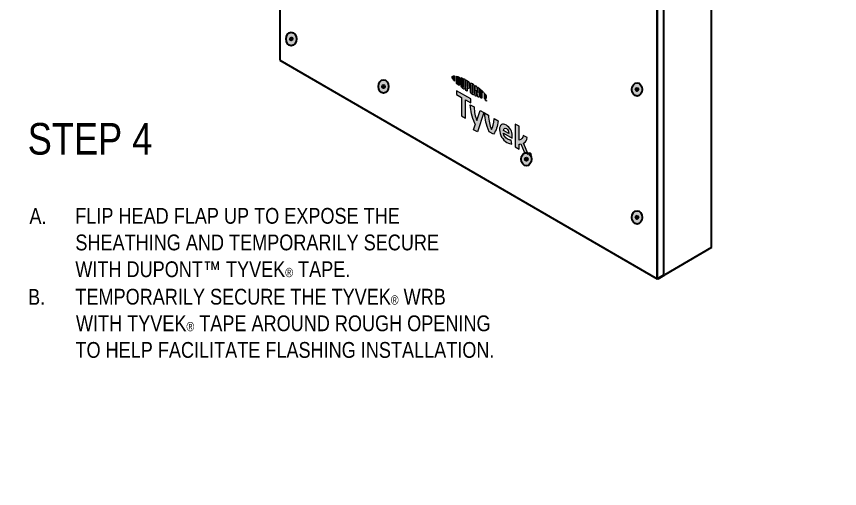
# Model space of a CAD drawing. Header units: inches. Extents: x -22 to 84, y -21 to 19.
# Drawn here: x -16.14 to -7.99, y -7.03 to -2.37 of the extents above; entities that cross this region are included whole.
import ezdxf

# ---------------------------------------------------------------- set-up
doc = ezdxf.new("R2010")
doc.units = ezdxf.units.IN
doc.header["$MEASUREMENT"] = 0
for name, color, linetype, lineweight in [('.ATI-TEXT', 7, 'Continuous', 0), ('G-ANNO-TTLB', 7, 'Continuous', 0), ('TYVEK', 7, 'Continuous', 0), ('X-REF - TRACED', 7, 'Continuous', 0)]:
    doc.layers.add(name, color=color, linetype=linetype, lineweight=lineweight)

# ---------------------------------------------------------------- blocks, each defined once
blk = doc.blocks.new('Block_105')
at = {"layer": 'X-REF - TRACED', "true_color": 0x848484, "transparency": 33554687}
h = blk.add_hatch(color=252, dxfattribs=at)
h.dxf.hatch_style = 2
edge = h.paths.add_edge_path()
edge.add_spline(control_points=[(-11.8296, -2.9657), (-11.8296, -2.9757), (-11.8211, -2.99), (-11.8063, -3.0066), (-11.8063, -3.0066), (-11.8063, -2.9519), (-11.8063, -2.9519), (-11.8211, -2.9513), (-11.8296, -2.9557), (-11.8296, -2.9657)], knot_values=[0, 0, 0, 0, 1, 1, 1, 2, 2, 2, 3, 3, 3, 3], degree=3, periodic=0)
h = blk.add_hatch(color=252, dxfattribs=at)
h.dxf.hatch_style = 2
edge = h.paths.add_edge_path()
edge.add_spline(control_points=[(-11.7618, -3.0272), (-11.7618, -3.0314), (-11.764, -3.0315), (-11.7666, -3.03), (-11.7686, -3.0288), (-11.7718, -3.0261), (-11.7744, -3.0238), (-11.7744, -3.0238), (-11.7744, -2.9715), (-11.7744, -2.9715), (-11.7718, -2.9722), (-11.7686, -2.9732), (-11.7666, -2.9744), (-11.764, -2.9759), (-11.7618, -2.9785), (-11.7618, -2.9827), (-11.7618, -2.9827), (-11.7618, -3.0272), (-11.7618, -3.0272)], knot_values=[0, 0, 0, 0, 1, 1, 1, 2, 2, 2, 3, 3, 3, 4, 4, 4, 5, 5, 5, 6, 6, 6, 6], degree=3, periodic=0)
edge = h.paths.add_edge_path()
edge.add_spline(control_points=[(-11.7649, -2.9617), (-11.769, -2.9593), (-11.775, -2.9572), (-11.7858, -2.9548), (-11.7858, -2.9548), (-11.7858, -3.0274), (-11.7858, -3.0274), (-11.7763, -3.0362), (-11.769, -3.0423), (-11.7649, -3.0447), (-11.7553, -3.0502), (-11.75, -3.0466), (-11.75, -3.0359), (-11.75, -3.0359), (-11.75, -2.9877), (-11.75, -2.9877), (-11.75, -2.977), (-11.7553, -2.9672), (-11.7649, -2.9617)], knot_values=[0, 0, 0, 0, 1, 1, 1, 2, 2, 2, 3, 3, 3, 4, 4, 4, 5, 5, 5, 6, 6, 6, 6], degree=3, periodic=0)
h = blk.add_hatch(color=252, dxfattribs=at)
h.dxf.hatch_style = 2
edge = h.paths.add_edge_path()
edge.add_spline(control_points=[(-11.7167, -3.0617), (-11.7167, -3.0659), (-11.718, -3.0678), (-11.7225, -3.0646), (-11.727, -3.0613), (-11.7282, -3.0585), (-11.7282, -3.0535), (-11.7282, -3.0535), (-11.7282, -2.9745), (-11.7282, -2.9745), (-11.7312, -2.9732), (-11.7379, -2.9704), (-11.7407, -2.9692), (-11.7407, -2.9692), (-11.7407, -3.0491), (-11.7407, -3.0491), (-11.7407, -3.0618), (-11.7353, -3.0699), (-11.7225, -3.079), (-11.7109, -3.0873), (-11.7037, -3.0846), (-11.7037, -3.0705), (-11.7037, -3.0705), (-11.7037, -2.9861), (-11.7037, -2.9861), (-11.7061, -2.9848), (-11.7141, -2.981), (-11.7167, -2.9798), (-11.7167, -2.9798), (-11.7167, -3.0617), (-11.7167, -3.0617)], knot_values=[0, 0, 0, 0, 1, 1, 1, 2, 2, 2, 3, 3, 3, 4, 4, 4, 5, 5, 5, 6, 6, 6, 7, 7, 7, 8, 8, 8, 9, 9, 9, 10, 10, 10, 10], degree=3, periodic=0)
h = blk.add_hatch(color=252, dxfattribs=at)
h.dxf.hatch_style = 2
edge = h.paths.add_edge_path()
edge.add_spline(control_points=[(-11.6692, -3.0544), (-11.6692, -3.059), (-11.6706, -3.0605), (-11.6759, -3.0575), (-11.6759, -3.0575), (-11.6805, -3.0548), (-11.6805, -3.0548), (-11.6805, -3.0548), (-11.6805, -3.0129), (-11.6805, -3.0129), (-11.6785, -3.014), (-11.6774, -3.0145), (-11.6761, -3.0153), (-11.6704, -3.0186), (-11.6692, -3.0217), (-11.6692, -3.0264), (-11.6692, -3.0264), (-11.6692, -3.0544), (-11.6692, -3.0544)], knot_values=[0, 0, 0, 0, 1, 1, 1, 2, 2, 2, 3, 3, 3, 4, 4, 4, 5, 5, 5, 6, 6, 6, 6], degree=3, periodic=0)
edge = h.paths.add_edge_path()
edge.add_spline(control_points=[(-11.6754, -3.0009), (-11.6777, -2.9995), (-11.6859, -2.9951), (-11.6935, -2.9912), (-11.6935, -2.9912), (-11.6935, -3.0975), (-11.6935, -3.0975), (-11.6909, -3.0992), (-11.6842, -3.1035), (-11.6805, -3.1057), (-11.6805, -3.1057), (-11.6805, -3.0696), (-11.6805, -3.0696), (-11.6805, -3.0696), (-11.6754, -3.0726), (-11.6754, -3.0726), (-11.6617, -3.0804), (-11.6561, -3.0766), (-11.6561, -3.0631), (-11.6561, -3.0631), (-11.6561, -3.0318), (-11.6561, -3.0318), (-11.6561, -3.0186), (-11.6624, -3.0083), (-11.6754, -3.0009)], knot_values=[0, 0, 0, 0, 1, 1, 1, 2, 2, 2, 3, 3, 3, 4, 4, 4, 5, 5, 5, 6, 6, 6, 7, 7, 7, 8, 8, 8, 8], degree=3, periodic=0)
h = blk.add_hatch(color=252, dxfattribs=at)
h.dxf.hatch_style = 2
edge = h.paths.add_edge_path()
edge.add_spline(control_points=[(-11.6227, -3.1184), (-11.6227, -3.1226), (-11.6239, -3.1241), (-11.6285, -3.1216), (-11.6333, -3.119), (-11.6346, -3.1159), (-11.6346, -3.1116), (-11.6346, -3.1116), (-11.6346, -3.0453), (-11.6346, -3.0453), (-11.6346, -3.0409), (-11.6333, -3.0393), (-11.6285, -3.0422), (-11.6239, -3.045), (-11.6227, -3.0479), (-11.6227, -3.0521), (-11.6227, -3.0521), (-11.6227, -3.1184), (-11.6227, -3.1184)], knot_values=[0, 0, 0, 0, 1, 1, 1, 2, 2, 2, 3, 3, 3, 4, 4, 4, 5, 5, 5, 6, 6, 6, 6], degree=3, periodic=0)
edge = h.paths.add_edge_path()
edge.add_spline(control_points=[(-11.6285, -3.0273), (-11.6406, -3.0197), (-11.6478, -3.0216), (-11.6478, -3.0356), (-11.6478, -3.0356), (-11.6478, -3.1052), (-11.6478, -3.1052), (-11.6478, -3.1199), (-11.6413, -3.1298), (-11.6285, -3.1365), (-11.616, -3.1431), (-11.6095, -3.1414), (-11.6095, -3.1257), (-11.6095, -3.1257), (-11.6095, -3.0593), (-11.6095, -3.0593), (-11.6095, -3.0443), (-11.6154, -3.0356), (-11.6285, -3.0273)], knot_values=[0, 0, 0, 0, 1, 1, 1, 2, 2, 2, 3, 3, 3, 4, 4, 4, 5, 5, 5, 6, 6, 6, 6], degree=3, periodic=0)
h = blk.add_hatch(color=252, dxfattribs=at)
h.dxf.hatch_style = 2
edge = h.paths.add_edge_path()
edge.add_spline(control_points=[(-11.5734, -3.1184), (-11.5734, -3.1184), (-11.5878, -3.056), (-11.5878, -3.056), (-11.5918, -3.0531), (-11.5965, -3.0498), (-11.6002, -3.0473), (-11.6002, -3.0473), (-11.6002, -3.1493), (-11.6002, -3.1493), (-11.5976, -3.1505), (-11.591, -3.1534), (-11.5876, -3.1549), (-11.5876, -3.1549), (-11.5887, -3.0942), (-11.5887, -3.0942), (-11.5887, -3.0942), (-11.5734, -3.1608), (-11.5734, -3.1608), (-11.5701, -3.1621), (-11.5654, -3.1638), (-11.5623, -3.165), (-11.5623, -3.165), (-11.5623, -3.0753), (-11.5623, -3.0753), (-11.5655, -3.0727), (-11.5714, -3.0682), (-11.5743, -3.066), (-11.5743, -3.066), (-11.5734, -3.1184), (-11.5734, -3.1184)], knot_values=[0, 0, 0, 0, 1, 1, 1, 2, 2, 2, 3, 3, 3, 4, 4, 4, 5, 5, 5, 6, 6, 6, 7, 7, 7, 8, 8, 8, 9, 9, 9, 10, 10, 10, 10], degree=3, periodic=0)
h = blk.add_hatch(color=252, dxfattribs=at)
h.dxf.hatch_style = 2
edge = h.paths.add_edge_path()
edge.add_spline(control_points=[(-11.5558, -3.0947), (-11.5526, -3.0973), (-11.5494, -3.0998), (-11.5463, -3.1024), (-11.5463, -3.1024), (-11.5463, -3.1702), (-11.5463, -3.1702), (-11.5435, -3.1711), (-11.5382, -3.1726), (-11.5346, -3.1734), (-11.5346, -3.1734), (-11.5346, -3.1123), (-11.5346, -3.1123), (-11.5313, -3.1153), (-11.5281, -3.1181), (-11.5251, -3.1208), (-11.5251, -3.1208), (-11.5251, -3.1077), (-11.5251, -3.1077), (-11.5344, -3.0987), (-11.5442, -3.09), (-11.5558, -3.0805), (-11.5558, -3.0805), (-11.5558, -3.0947), (-11.5558, -3.0947)], knot_values=[0, 0, 0, 0, 1, 1, 1, 2, 2, 2, 3, 3, 3, 4, 4, 4, 5, 5, 5, 6, 6, 6, 7, 7, 7, 8, 8, 8, 8], degree=3, periodic=0)
h = blk.add_hatch(color=252, dxfattribs=at)
h.dxf.hatch_style = 2
edge = h.paths.add_edge_path()
edge.add_spline(control_points=[(-11.4878, -3.163), (-11.4878, -3.173), (-11.4963, -3.1775), (-11.5111, -3.177), (-11.5111, -3.177), (-11.5111, -3.1222), (-11.5111, -3.1222), (-11.4963, -3.1388), (-11.4878, -3.153), (-11.4878, -3.163)], knot_values=[0, 0, 0, 0, 1, 1, 1, 2, 2, 2, 3, 3, 3, 3], degree=3, periodic=0)
h = blk.add_hatch(color=252, dxfattribs=at)
h.dxf.hatch_style = 2
edge = h.paths.add_edge_path()
edge.add_spline(control_points=[(-11.4947, -3.1919), (-11.4947, -3.1919), (-11.4933, -3.1927), (-11.4933, -3.1927), (-11.4933, -3.1927), (-11.4913, -3.1977), (-11.4913, -3.1977), (-11.4913, -3.1977), (-11.4892, -3.1951), (-11.4892, -3.1951), (-11.4892, -3.1951), (-11.4878, -3.1959), (-11.4878, -3.1959), (-11.4878, -3.1959), (-11.4878, -3.2038), (-11.4878, -3.2038), (-11.4878, -3.2038), (-11.4891, -3.2031), (-11.4891, -3.2031), (-11.4891, -3.2031), (-11.4891, -3.1975), (-11.4891, -3.1975), (-11.4891, -3.1975), (-11.4912, -3.2), (-11.4912, -3.2), (-11.4912, -3.2), (-11.4914, -3.1999), (-11.4914, -3.1999), (-11.4914, -3.1999), (-11.4935, -3.195), (-11.4935, -3.195), (-11.4935, -3.195), (-11.4935, -3.2006), (-11.4935, -3.2006), (-11.4935, -3.2006), (-11.4947, -3.1998), (-11.4947, -3.1998), (-11.4947, -3.1998), (-11.4947, -3.1919), (-11.4947, -3.1919)], knot_values=[0, 0, 0, 0, 1, 1, 1, 2, 2, 2, 3, 3, 3, 4, 4, 4, 5, 5, 5, 6, 6, 6, 7, 7, 7, 8, 8, 8, 9, 9, 9, 10, 10, 10, 11, 11, 11, 12, 12, 12, 13, 13, 13, 13], degree=3, periodic=0)
edge = h.paths.add_edge_path()
edge.add_spline(control_points=[(-11.4997, -3.1905), (-11.4997, -3.1905), (-11.5018, -3.1893), (-11.5018, -3.1893), (-11.5018, -3.1893), (-11.5018, -3.1879), (-11.5018, -3.1879), (-11.5018, -3.1879), (-11.4962, -3.1911), (-11.4962, -3.1911), (-11.4962, -3.1911), (-11.4962, -3.1925), (-11.4962, -3.1925), (-11.4962, -3.1925), (-11.4983, -3.1912), (-11.4983, -3.1912), (-11.4983, -3.1912), (-11.4983, -3.1978), (-11.4983, -3.1978), (-11.4983, -3.1978), (-11.4997, -3.197), (-11.4997, -3.197), (-11.4997, -3.197), (-11.4997, -3.1905), (-11.4997, -3.1905)], knot_values=[0, 0, 0, 0, 1, 1, 1, 2, 2, 2, 3, 3, 3, 4, 4, 4, 5, 5, 5, 6, 6, 6, 7, 7, 7, 8, 8, 8, 8], degree=3, periodic=0)
at = {"layer": 'X-REF - TRACED'}
for points, knots in [([(-11.8296, -2.9657), (-11.8296, -2.9757), (-11.8211, -2.99), (-11.8063, -3.0066), (-11.8063, -3.0066), (-11.8063, -2.9519), (-11.8063, -2.9519), (-11.8211, -2.9513), (-11.8296, -2.9557), (-11.8296, -2.9657)], [0, 0, 0, 0, 1, 1, 1, 2, 2, 2, 3, 3, 3, 3]), ([(-11.7649, -2.9617), (-11.769, -2.9593), (-11.775, -2.9572), (-11.7858, -2.9548), (-11.7858, -2.9548), (-11.7858, -3.0274), (-11.7858, -3.0274), (-11.7763, -3.0362), (-11.769, -3.0423), (-11.7649, -3.0447), (-11.7553, -3.0502), (-11.75, -3.0466), (-11.75, -3.0359), (-11.75, -3.0359), (-11.75, -2.9877), (-11.75, -2.9877), (-11.75, -2.977), (-11.7553, -2.9672), (-11.7649, -2.9617)], [0, 0, 0, 0, 1, 1, 1, 2, 2, 2, 3, 3, 3, 4, 4, 4, 5, 5, 5, 6, 6, 6, 6]), ([(-11.7618, -3.0272), (-11.7618, -3.0314), (-11.764, -3.0315), (-11.7666, -3.03), (-11.7686, -3.0288), (-11.7718, -3.0261), (-11.7744, -3.0238), (-11.7744, -3.0238), (-11.7744, -2.9715), (-11.7744, -2.9715), (-11.7718, -2.9722), (-11.7686, -2.9732), (-11.7666, -2.9744), (-11.764, -2.9759), (-11.7618, -2.9785), (-11.7618, -2.9827), (-11.7618, -2.9827), (-11.7618, -3.0272), (-11.7618, -3.0272)], [0, 0, 0, 0, 1, 1, 1, 2, 2, 2, 3, 3, 3, 4, 4, 4, 5, 5, 5, 6, 6, 6, 6]), ([(-11.7167, -3.0617), (-11.7167, -3.0659), (-11.718, -3.0678), (-11.7225, -3.0646), (-11.727, -3.0613), (-11.7282, -3.0585), (-11.7282, -3.0535), (-11.7282, -3.0535), (-11.7282, -2.9745), (-11.7282, -2.9745), (-11.7312, -2.9732), (-11.7379, -2.9704), (-11.7407, -2.9692), (-11.7407, -2.9692), (-11.7407, -3.0491), (-11.7407, -3.0491), (-11.7407, -3.0618), (-11.7353, -3.0699), (-11.7225, -3.079), (-11.7109, -3.0873), (-11.7037, -3.0846), (-11.7037, -3.0705), (-11.7037, -3.0705), (-11.7037, -2.9861), (-11.7037, -2.9861), (-11.7061, -2.9848), (-11.7141, -2.981), (-11.7167, -2.9798), (-11.7167, -2.9798), (-11.7167, -3.0617), (-11.7167, -3.0617)], [0, 0, 0, 0, 1, 1, 1, 2, 2, 2, 3, 3, 3, 4, 4, 4, 5, 5, 5, 6, 6, 6, 7, 7, 7, 8, 8, 8, 9, 9, 9, 10, 10, 10, 10]), ([(-11.6754, -3.0009), (-11.6777, -2.9995), (-11.6859, -2.9951), (-11.6935, -2.9912), (-11.6935, -2.9912), (-11.6935, -3.0975), (-11.6935, -3.0975), (-11.6909, -3.0992), (-11.6842, -3.1035), (-11.6805, -3.1057), (-11.6805, -3.1057), (-11.6805, -3.0696), (-11.6805, -3.0696), (-11.6805, -3.0696), (-11.6754, -3.0726), (-11.6754, -3.0726), (-11.6617, -3.0804), (-11.6561, -3.0766), (-11.6561, -3.0631), (-11.6561, -3.0631), (-11.6561, -3.0318), (-11.6561, -3.0318), (-11.6561, -3.0186), (-11.6624, -3.0083), (-11.6754, -3.0009)], [0, 0, 0, 0, 1, 1, 1, 2, 2, 2, 3, 3, 3, 4, 4, 4, 5, 5, 5, 6, 6, 6, 7, 7, 7, 8, 8, 8, 8]), ([(-11.6692, -3.0544), (-11.6692, -3.059), (-11.6706, -3.0605), (-11.6759, -3.0575), (-11.6759, -3.0575), (-11.6805, -3.0548), (-11.6805, -3.0548), (-11.6805, -3.0548), (-11.6805, -3.0129), (-11.6805, -3.0129), (-11.6785, -3.014), (-11.6774, -3.0145), (-11.6761, -3.0153), (-11.6704, -3.0186), (-11.6692, -3.0217), (-11.6692, -3.0264), (-11.6692, -3.0264), (-11.6692, -3.0544), (-11.6692, -3.0544)], [0, 0, 0, 0, 1, 1, 1, 2, 2, 2, 3, 3, 3, 4, 4, 4, 5, 5, 5, 6, 6, 6, 6]), ([(-11.6285, -3.0273), (-11.6406, -3.0197), (-11.6478, -3.0216), (-11.6478, -3.0356), (-11.6478, -3.0356), (-11.6478, -3.1052), (-11.6478, -3.1052), (-11.6478, -3.1199), (-11.6413, -3.1298), (-11.6285, -3.1365), (-11.616, -3.1431), (-11.6095, -3.1414), (-11.6095, -3.1257), (-11.6095, -3.1257), (-11.6095, -3.0593), (-11.6095, -3.0593), (-11.6095, -3.0443), (-11.6154, -3.0356), (-11.6285, -3.0273)], [0, 0, 0, 0, 1, 1, 1, 2, 2, 2, 3, 3, 3, 4, 4, 4, 5, 5, 5, 6, 6, 6, 6]), ([(-11.6227, -3.1184), (-11.6227, -3.1226), (-11.6239, -3.1241), (-11.6285, -3.1216), (-11.6333, -3.119), (-11.6346, -3.1159), (-11.6346, -3.1116), (-11.6346, -3.1116), (-11.6346, -3.0453), (-11.6346, -3.0453), (-11.6346, -3.0409), (-11.6333, -3.0393), (-11.6285, -3.0422), (-11.6239, -3.045), (-11.6227, -3.0479), (-11.6227, -3.0521), (-11.6227, -3.0521), (-11.6227, -3.1184), (-11.6227, -3.1184)], [0, 0, 0, 0, 1, 1, 1, 2, 2, 2, 3, 3, 3, 4, 4, 4, 5, 5, 5, 6, 6, 6, 6]), ([(-11.5734, -3.1184), (-11.5734, -3.1184), (-11.5878, -3.056), (-11.5878, -3.056), (-11.5918, -3.0531), (-11.5965, -3.0498), (-11.6002, -3.0473), (-11.6002, -3.0473), (-11.6002, -3.1493), (-11.6002, -3.1493), (-11.5976, -3.1505), (-11.591, -3.1534), (-11.5876, -3.1549), (-11.5876, -3.1549), (-11.5887, -3.0942), (-11.5887, -3.0942), (-11.5887, -3.0942), (-11.5734, -3.1608), (-11.5734, -3.1608), (-11.5701, -3.1621), (-11.5654, -3.1638), (-11.5623, -3.165), (-11.5623, -3.165), (-11.5623, -3.0753), (-11.5623, -3.0753), (-11.5655, -3.0727), (-11.5714, -3.0682), (-11.5743, -3.066), (-11.5743, -3.066), (-11.5734, -3.1184), (-11.5734, -3.1184)], [0, 0, 0, 0, 1, 1, 1, 2, 2, 2, 3, 3, 3, 4, 4, 4, 5, 5, 5, 6, 6, 6, 7, 7, 7, 8, 8, 8, 9, 9, 9, 10, 10, 10, 10]), ([(-11.5558, -3.0947), (-11.5526, -3.0973), (-11.5494, -3.0998), (-11.5463, -3.1024), (-11.5463, -3.1024), (-11.5463, -3.1702), (-11.5463, -3.1702), (-11.5435, -3.1711), (-11.5382, -3.1726), (-11.5346, -3.1734), (-11.5346, -3.1734), (-11.5346, -3.1123), (-11.5346, -3.1123), (-11.5313, -3.1153), (-11.5281, -3.1181), (-11.5251, -3.1208), (-11.5251, -3.1208), (-11.5251, -3.1077), (-11.5251, -3.1077), (-11.5344, -3.0987), (-11.5442, -3.09), (-11.5558, -3.0805), (-11.5558, -3.0805), (-11.5558, -3.0947), (-11.5558, -3.0947)], [0, 0, 0, 0, 1, 1, 1, 2, 2, 2, 3, 3, 3, 4, 4, 4, 5, 5, 5, 6, 6, 6, 7, 7, 7, 8, 8, 8, 8]), ([(-11.4878, -3.163), (-11.4878, -3.173), (-11.4963, -3.1775), (-11.5111, -3.177), (-11.5111, -3.177), (-11.5111, -3.1222), (-11.5111, -3.1222), (-11.4963, -3.1388), (-11.4878, -3.153), (-11.4878, -3.163)], [0, 0, 0, 0, 1, 1, 1, 2, 2, 2, 3, 3, 3, 3]), ([(-11.4997, -3.1905), (-11.4997, -3.1905), (-11.5018, -3.1893), (-11.5018, -3.1893), (-11.5018, -3.1893), (-11.5018, -3.1879), (-11.5018, -3.1879), (-11.5018, -3.1879), (-11.4962, -3.1911), (-11.4962, -3.1911), (-11.4962, -3.1911), (-11.4962, -3.1925), (-11.4962, -3.1925), (-11.4962, -3.1925), (-11.4983, -3.1912), (-11.4983, -3.1912), (-11.4983, -3.1912), (-11.4983, -3.1978), (-11.4983, -3.1978), (-11.4983, -3.1978), (-11.4997, -3.197), (-11.4997, -3.197), (-11.4997, -3.197), (-11.4997, -3.1905), (-11.4997, -3.1905)], [0, 0, 0, 0, 1, 1, 1, 2, 2, 2, 3, 3, 3, 4, 4, 4, 5, 5, 5, 6, 6, 6, 7, 7, 7, 8, 8, 8, 8]), ([(-11.4947, -3.1919), (-11.4947, -3.1919), (-11.4933, -3.1927), (-11.4933, -3.1927), (-11.4933, -3.1927), (-11.4913, -3.1977), (-11.4913, -3.1977), (-11.4913, -3.1977), (-11.4892, -3.1951), (-11.4892, -3.1951), (-11.4892, -3.1951), (-11.4878, -3.1959), (-11.4878, -3.1959), (-11.4878, -3.1959), (-11.4878, -3.2038), (-11.4878, -3.2038), (-11.4878, -3.2038), (-11.4891, -3.2031), (-11.4891, -3.2031), (-11.4891, -3.2031), (-11.4891, -3.1975), (-11.4891, -3.1975), (-11.4891, -3.1975), (-11.4912, -3.2), (-11.4912, -3.2), (-11.4912, -3.2), (-11.4914, -3.1999), (-11.4914, -3.1999), (-11.4914, -3.1999), (-11.4935, -3.195), (-11.4935, -3.195), (-11.4935, -3.195), (-11.4935, -3.2006), (-11.4935, -3.2006), (-11.4935, -3.2006), (-11.4947, -3.1998), (-11.4947, -3.1998), (-11.4947, -3.1998), (-11.4947, -3.1919), (-11.4947, -3.1919)], [0, 0, 0, 0, 1, 1, 1, 2, 2, 2, 3, 3, 3, 4, 4, 4, 5, 5, 5, 6, 6, 6, 7, 7, 7, 8, 8, 8, 9, 9, 9, 10, 10, 10, 11, 11, 11, 12, 12, 12, 13, 13, 13, 13])]:
    blk.add_open_spline(points, degree=3, knots=knots, dxfattribs=at)
blk = doc.blocks.new('Block_109')
at = {"layer": 'X-REF - TRACED', "true_color": 0x848484, "transparency": 33554687}
h = blk.add_hatch(color=252, dxfattribs=at)
h.dxf.hatch_style = 2
h.paths.add_polyline_path([(-11.6455, -3.1814), (-11.7858, -3.1004), (-11.7858, -3.1385), (-11.7351, -3.1678), (-11.7351, -3.3483), (-11.6961, -3.3708), (-11.6961, -3.1903), (-11.6455, -3.2195)])
h = blk.add_hatch(color=252, dxfattribs=at)
h.dxf.hatch_style = 2
edge = h.paths.add_edge_path()
edge.add_spline(control_points=[(-11.4123, -3.3751), (-11.4147, -3.4271), (-11.4251, -3.4573), (-11.4411, -3.4833), (-11.4567, -3.4391), (-11.4668, -3.397), (-11.4697, -3.3419), (-11.4697, -3.3419), (-11.5076, -3.32), (-11.5076, -3.32), (-11.5035, -3.3852), (-11.4913, -3.4325), (-11.4618, -3.506), (-11.4618, -3.506), (-11.4202, -3.5301), (-11.4202, -3.5301), (-11.3918, -3.4899), (-11.3801, -3.4564), (-11.3747, -3.3968), (-11.3747, -3.3968), (-11.4123, -3.3751), (-11.4123, -3.3751)], knot_values=[0, 0, 0, 0, 1, 1, 1, 2, 2, 2, 3, 3, 3, 4, 4, 4, 5, 5, 5, 6, 6, 6, 7, 7, 7, 7], degree=3, periodic=0)
h = blk.add_hatch(color=252, dxfattribs=at)
h.dxf.hatch_style = 2
edge = h.paths.add_edge_path()
edge.add_spline(control_points=[(-11.321, -3.4924), (-11.321, -3.4924), (-11.2693, -3.5223), (-11.2693, -3.5223), (-11.2693, -3.5223), (-11.2693, -3.5185), (-11.2693, -3.5185), (-11.2693, -3.501), (-11.2774, -3.4835), (-11.2924, -3.4749), (-11.3082, -3.4658), (-11.3186, -3.4726), (-11.321, -3.4924)], knot_values=[0, 0, 0, 0, 1, 1, 1, 2, 2, 2, 3, 3, 3, 4, 4, 4, 4], degree=3, periodic=0)
edge = h.paths.add_edge_path()
edge.add_spline(control_points=[(-11.2385, -3.6281), (-11.2505, -3.6274), (-11.2682, -3.6216), (-11.2862, -3.6112), (-11.33, -3.5859), (-11.36, -3.5367), (-11.36, -3.4849), (-11.36, -3.4352), (-11.3325, -3.4174), (-11.2924, -3.4405), (-11.2567, -3.4611), (-11.2333, -3.5037), (-11.2333, -3.5455), (-11.2333, -3.5549), (-11.2338, -3.5627), (-11.2344, -3.5686), (-11.2344, -3.5686), (-11.3205, -3.5189), (-11.3205, -3.5189), (-11.3169, -3.546), (-11.3041, -3.5646), (-11.2823, -3.5772), (-11.269, -3.5849), (-11.2562, -3.5889), (-11.2445, -3.59), (-11.2445, -3.59), (-11.2385, -3.6281), (-11.2385, -3.6281)], knot_values=[0, 0, 0, 0, 1, 1, 1, 2, 2, 2, 3, 3, 3, 4, 4, 4, 5, 5, 5, 6, 6, 6, 7, 7, 7, 8, 8, 8, 9, 9, 9, 9], degree=3, periodic=0)
h = blk.add_hatch(color=252, dxfattribs=at)
h.dxf.hatch_style = 2
edge = h.paths.add_edge_path()
edge.add_spline(control_points=[(-11.1219, -3.6171), (-11.1219, -3.6171), (-11.0767, -3.7284), (-11.0767, -3.7284), (-11.0767, -3.7284), (-11.1175, -3.7048), (-11.1175, -3.7048), (-11.1175, -3.7048), (-11.1489, -3.6258), (-11.1489, -3.6258), (-11.1546, -3.6272), (-11.1606, -3.6284), (-11.1671, -3.6294), (-11.1671, -3.6294), (-11.1671, -3.6762), (-11.1671, -3.6762), (-11.1671, -3.6762), (-11.2047, -3.6545), (-11.2047, -3.6545), (-11.2047, -3.6545), (-11.2047, -3.4306), (-11.2047, -3.4306), (-11.2047, -3.4306), (-11.1671, -3.4501), (-11.1671, -3.4501), (-11.1671, -3.4501), (-11.1671, -3.5878), (-11.1671, -3.5878), (-11.1415, -3.5836), (-11.129, -3.5689), (-11.1246, -3.5412), (-11.1246, -3.5412), (-11.0873, -3.5627), (-11.0873, -3.5627), (-11.0881, -3.5891), (-11.1001, -3.6062), (-11.1219, -3.6171)], knot_values=[0, 0, 0, 0, 1, 1, 1, 2, 2, 2, 3, 3, 3, 4, 4, 4, 5, 5, 5, 6, 6, 6, 7, 7, 7, 8, 8, 8, 9, 9, 9, 10, 10, 10, 11, 11, 11, 12, 12, 12, 12], degree=3, periodic=0)
at = {"layer": 'X-REF - TRACED'}
blk.add_lwpolyline([(-11.6455, -3.1814), (-11.7858, -3.1004), (-11.7858, -3.1385), (-11.7351, -3.1678), (-11.7351, -3.3483), (-11.6961, -3.3708), (-11.6961, -3.1903), (-11.6455, -3.2195)], close=True, dxfattribs=at)
for points, knots in [([(-11.4123, -3.3751), (-11.4147, -3.4271), (-11.4251, -3.4573), (-11.4411, -3.4833), (-11.4567, -3.4391), (-11.4668, -3.397), (-11.4697, -3.3419), (-11.4697, -3.3419), (-11.5076, -3.32), (-11.5076, -3.32), (-11.5035, -3.3852), (-11.4913, -3.4325), (-11.4618, -3.506), (-11.4618, -3.506), (-11.4202, -3.5301), (-11.4202, -3.5301), (-11.3918, -3.4899), (-11.3801, -3.4564), (-11.3747, -3.3968), (-11.3747, -3.3968), (-11.4123, -3.3751), (-11.4123, -3.3751)], [0, 0, 0, 0, 1, 1, 1, 2, 2, 2, 3, 3, 3, 4, 4, 4, 5, 5, 5, 6, 6, 6, 7, 7, 7, 7]), ([(-11.2385, -3.6281), (-11.2505, -3.6274), (-11.2682, -3.6216), (-11.2862, -3.6112), (-11.33, -3.5859), (-11.36, -3.5367), (-11.36, -3.4849), (-11.36, -3.4352), (-11.3325, -3.4174), (-11.2924, -3.4405), (-11.2567, -3.4611), (-11.2333, -3.5037), (-11.2333, -3.5455), (-11.2333, -3.5549), (-11.2338, -3.5627), (-11.2344, -3.5686), (-11.2344, -3.5686), (-11.3205, -3.5189), (-11.3205, -3.5189), (-11.3169, -3.546), (-11.3041, -3.5646), (-11.2823, -3.5772), (-11.269, -3.5849), (-11.2562, -3.5889), (-11.2445, -3.59), (-11.2445, -3.59), (-11.2385, -3.6281), (-11.2385, -3.6281)], [0, 0, 0, 0, 1, 1, 1, 2, 2, 2, 3, 3, 3, 4, 4, 4, 5, 5, 5, 6, 6, 6, 7, 7, 7, 8, 8, 8, 9, 9, 9, 9]), ([(-11.321, -3.4924), (-11.321, -3.4924), (-11.2693, -3.5223), (-11.2693, -3.5223), (-11.2693, -3.5223), (-11.2693, -3.5185), (-11.2693, -3.5185), (-11.2693, -3.501), (-11.2774, -3.4835), (-11.2924, -3.4749), (-11.3082, -3.4658), (-11.3186, -3.4726), (-11.321, -3.4924)], [0, 0, 0, 0, 1, 1, 1, 2, 2, 2, 3, 3, 3, 4, 4, 4, 4]), ([(-11.1219, -3.6171), (-11.1219, -3.6171), (-11.0767, -3.7284), (-11.0767, -3.7284), (-11.0767, -3.7284), (-11.1175, -3.7048), (-11.1175, -3.7048), (-11.1175, -3.7048), (-11.1489, -3.6258), (-11.1489, -3.6258), (-11.1546, -3.6272), (-11.1606, -3.6284), (-11.1671, -3.6294), (-11.1671, -3.6294), (-11.1671, -3.6762), (-11.1671, -3.6762), (-11.1671, -3.6762), (-11.2047, -3.6545), (-11.2047, -3.6545), (-11.2047, -3.6545), (-11.2047, -3.4306), (-11.2047, -3.4306), (-11.2047, -3.4306), (-11.1671, -3.4501), (-11.1671, -3.4501), (-11.1671, -3.4501), (-11.1671, -3.5878), (-11.1671, -3.5878), (-11.1415, -3.5836), (-11.129, -3.5689), (-11.1246, -3.5412), (-11.1246, -3.5412), (-11.0873, -3.5627), (-11.0873, -3.5627), (-11.0881, -3.5891), (-11.1001, -3.6062), (-11.1219, -3.6171)], [0, 0, 0, 0, 1, 1, 1, 2, 2, 2, 3, 3, 3, 4, 4, 4, 5, 5, 5, 6, 6, 6, 7, 7, 7, 8, 8, 8, 9, 9, 9, 10, 10, 10, 11, 11, 11, 12, 12, 12, 12])]:
    blk.add_open_spline(points, degree=3, knots=knots, dxfattribs=at)
blk = doc.blocks.new('Block_108')
at = {"layer": 'X-REF - TRACED', "true_color": 0x848484, "transparency": 33554687}
h = blk.add_hatch(color=252, dxfattribs=at)
h.dxf.hatch_style = 2
edge = h.paths.add_edge_path()
edge.add_spline(control_points=[(-11.5519, -3.2945), (-11.5519, -3.2945), (-11.5856, -3.3951), (-11.5856, -3.3951), (-11.6, -3.353), (-11.6093, -3.3123), (-11.6122, -3.2597), (-11.6122, -3.2597), (-11.65, -3.2378), (-11.65, -3.2378), (-11.6459, -3.3029), (-11.6337, -3.3503), (-11.6043, -3.4238), (-11.6043, -3.4238), (-11.5967, -3.4282), (-11.5967, -3.4282), (-11.5967, -3.4282), (-11.616, -3.4857), (-11.616, -3.4857), (-11.616, -3.4857), (-11.5784, -3.5074), (-11.5784, -3.5074), (-11.5784, -3.5074), (-11.5143, -3.3162), (-11.5143, -3.3162), (-11.5143, -3.3162), (-11.5519, -3.2945), (-11.5519, -3.2945)], knot_values=[0, 0, 0, 0, 1, 1, 1, 2, 2, 2, 3, 3, 3, 4, 4, 4, 5, 5, 5, 6, 6, 6, 7, 7, 7, 8, 8, 8, 9, 9, 9, 9], degree=3, periodic=0)
at = {"layer": 'X-REF - TRACED'}
blk.add_open_spline([(-11.5519, -3.2945), (-11.5519, -3.2945), (-11.5856, -3.3951), (-11.5856, -3.3951), (-11.6, -3.353), (-11.6093, -3.3123), (-11.6122, -3.2597), (-11.6122, -3.2597), (-11.65, -3.2378), (-11.65, -3.2378), (-11.6459, -3.3029), (-11.6337, -3.3503), (-11.6043, -3.4238), (-11.6043, -3.4238), (-11.5967, -3.4282), (-11.5967, -3.4282), (-11.5967, -3.4282), (-11.616, -3.4857), (-11.616, -3.4857), (-11.616, -3.4857), (-11.5784, -3.5074), (-11.5784, -3.5074), (-11.5784, -3.5074), (-11.5143, -3.3162), (-11.5143, -3.3162), (-11.5143, -3.3162), (-11.5519, -3.2945), (-11.5519, -3.2945)], degree=3, knots=[0, 0, 0, 0, 1, 1, 1, 2, 2, 2, 3, 3, 3, 4, 4, 4, 5, 5, 5, 6, 6, 6, 7, 7, 7, 8, 8, 8, 9, 9, 9, 9], dxfattribs=at)
blk.add_blockref('Block_109', (0, 0), dxfattribs=at)
blk = doc.blocks.new('Block_110')
at = {"layer": 'X-REF - TRACED', "true_color": 0x848484, "transparency": 33554687}
h = blk.add_hatch(color=252, dxfattribs=at)
h.dxf.hatch_style = 2
edge = h.paths.add_edge_path()
edge.add_spline(control_points=[(-11.0586, -3.7241), (-11.0586, -3.7241), (-11.0586, -3.7282), (-11.0586, -3.7282), (-11.0586, -3.7282), (-11.0571, -3.7291), (-11.0571, -3.7291), (-11.0556, -3.73), (-11.0548, -3.73), (-11.0548, -3.7284), (-11.0548, -3.7269), (-11.0556, -3.7259), (-11.0571, -3.725), (-11.0571, -3.725), (-11.0586, -3.7241), (-11.0586, -3.7241)], knot_values=[0, 0, 0, 0, 1, 1, 1, 2, 2, 2, 3, 3, 3, 4, 4, 4, 5, 5, 5, 5], degree=3, periodic=0)
edge = h.paths.add_edge_path()
edge.add_spline(control_points=[(-11.0613, -3.72), (-11.0613, -3.72), (-11.0571, -3.7224), (-11.0571, -3.7224), (-11.0538, -3.7243), (-11.0522, -3.727), (-11.0522, -3.7299), (-11.0522, -3.7319), (-11.053, -3.7328), (-11.0546, -3.7326), (-11.0538, -3.7349), (-11.0527, -3.7372), (-11.0513, -3.7399), (-11.0513, -3.7399), (-11.0545, -3.738), (-11.0545, -3.738), (-11.0557, -3.7357), (-11.0565, -3.7336), (-11.0572, -3.7315), (-11.0572, -3.7315), (-11.0586, -3.7307), (-11.0586, -3.7307), (-11.0586, -3.7307), (-11.0586, -3.7356), (-11.0586, -3.7356), (-11.0586, -3.7356), (-11.0613, -3.7341), (-11.0613, -3.7341), (-11.0613, -3.7341), (-11.0613, -3.72), (-11.0613, -3.72)], knot_values=[0, 0, 0, 0, 1, 1, 1, 2, 2, 2, 3, 3, 3, 4, 4, 4, 5, 5, 5, 6, 6, 6, 7, 7, 7, 8, 8, 8, 9, 9, 9, 10, 10, 10, 10], degree=3, periodic=0)
edge = h.paths.add_edge_path()
edge.add_spline(control_points=[(-11.0569, -3.7189), (-11.0629, -3.7154), (-11.0662, -3.7174), (-11.0662, -3.7244), (-11.0662, -3.7315), (-11.0629, -3.7374), (-11.0569, -3.7408), (-11.051, -3.7442), (-11.0476, -3.7423), (-11.0476, -3.7352), (-11.0476, -3.7282), (-11.051, -3.7223), (-11.0569, -3.7189)], knot_values=[0, 0, 0, 0, 1, 1, 1, 2, 2, 2, 3, 3, 3, 4, 4, 4, 4], degree=3, periodic=0)
edge = h.paths.add_edge_path()
edge.add_spline(control_points=[(-11.0569, -3.716), (-11.0496, -3.7202), (-11.0448, -3.7284), (-11.0448, -3.7368), (-11.0448, -3.7452), (-11.0497, -3.7477), (-11.0569, -3.7435), (-11.0643, -3.7393), (-11.069, -3.7312), (-11.069, -3.7228), (-11.069, -3.7144), (-11.0643, -3.7118), (-11.0569, -3.716)], knot_values=[0, 0, 0, 0, 1, 1, 1, 2, 2, 2, 3, 3, 3, 4, 4, 4, 4], degree=3, periodic=0)
at = {"layer": 'X-REF - TRACED'}
for points, knots in [([(-11.0569, -3.716), (-11.0496, -3.7202), (-11.0448, -3.7284), (-11.0448, -3.7368), (-11.0448, -3.7452), (-11.0497, -3.7477), (-11.0569, -3.7435), (-11.0643, -3.7393), (-11.069, -3.7312), (-11.069, -3.7228), (-11.069, -3.7144), (-11.0643, -3.7118), (-11.0569, -3.716)], [0, 0, 0, 0, 1, 1, 1, 2, 2, 2, 3, 3, 3, 4, 4, 4, 4]), ([(-11.0569, -3.7189), (-11.0629, -3.7154), (-11.0662, -3.7174), (-11.0662, -3.7244), (-11.0662, -3.7315), (-11.0629, -3.7374), (-11.0569, -3.7408), (-11.051, -3.7442), (-11.0476, -3.7423), (-11.0476, -3.7352), (-11.0476, -3.7282), (-11.051, -3.7223), (-11.0569, -3.7189)], [0, 0, 0, 0, 1, 1, 1, 2, 2, 2, 3, 3, 3, 4, 4, 4, 4]), ([(-11.0613, -3.72), (-11.0613, -3.72), (-11.0571, -3.7224), (-11.0571, -3.7224), (-11.0538, -3.7243), (-11.0522, -3.727), (-11.0522, -3.7299), (-11.0522, -3.7319), (-11.053, -3.7328), (-11.0546, -3.7326), (-11.0538, -3.7349), (-11.0527, -3.7372), (-11.0513, -3.7399), (-11.0513, -3.7399), (-11.0545, -3.738), (-11.0545, -3.738), (-11.0557, -3.7357), (-11.0565, -3.7336), (-11.0572, -3.7315), (-11.0572, -3.7315), (-11.0586, -3.7307), (-11.0586, -3.7307), (-11.0586, -3.7307), (-11.0586, -3.7356), (-11.0586, -3.7356), (-11.0586, -3.7356), (-11.0613, -3.7341), (-11.0613, -3.7341), (-11.0613, -3.7341), (-11.0613, -3.72), (-11.0613, -3.72)], [0, 0, 0, 0, 1, 1, 1, 2, 2, 2, 3, 3, 3, 4, 4, 4, 5, 5, 5, 6, 6, 6, 7, 7, 7, 8, 8, 8, 9, 9, 9, 10, 10, 10, 10]), ([(-11.0586, -3.7241), (-11.0586, -3.7241), (-11.0586, -3.7282), (-11.0586, -3.7282), (-11.0586, -3.7282), (-11.0571, -3.7291), (-11.0571, -3.7291), (-11.0556, -3.73), (-11.0548, -3.73), (-11.0548, -3.7284), (-11.0548, -3.7269), (-11.0556, -3.7259), (-11.0571, -3.725), (-11.0571, -3.725), (-11.0586, -3.7241), (-11.0586, -3.7241)], [0, 0, 0, 0, 1, 1, 1, 2, 2, 2, 3, 3, 3, 4, 4, 4, 5, 5, 5, 5])]:
    blk.add_open_spline(points, degree=3, knots=knots, dxfattribs=at)
blk = doc.blocks.new('Block_107')
at = {"layer": 'X-REF - TRACED'}
for name in ['Block_108', 'Block_110']:
    blk.add_blockref(name, (0, 0), dxfattribs=at)
blk = doc.blocks.new('Block_106')
at = {"layer": 'X-REF - TRACED'}
blk.add_blockref('Block_107', (0, 0), dxfattribs=at)
blk = doc.blocks.new('Block_104')
at = {"layer": 'X-REF - TRACED'}
for name in ['Block_105', 'Block_106']:
    blk.add_blockref(name, (0, 0), dxfattribs=at)
blk = doc.blocks.new('Block_324')
at = {"layer": '.ATI-TEXT', "char_height": 0.2, "attachment_point": 7}
for s, insert in [('\\C18;\\c0;\\FArial Narrow|b0|i0|c1;\\H0.156250;\\W1.000000;A.', (-16.013, -4.4175)), ('\\C18;\\c0;\\FArial Narrow|b0|i0|c1;\\H0.156250;\\W1.000000;FLIP HEAD FLAP UP TO EXPOSE THE', (-15.5593, -4.4175)), ('\\C18;\\c0;\\FArial Narrow|b0|i0|c1;\\H0.156250;\\W1.000000;SHEATHING AND TEMPORARILY SECURE', (-15.5584, -4.6807)), ('\\C18;\\c0;\\FArial Narrow|b0|i0|c1;\\H0.156250;\\W1.000000;WITH DUPONT™ TYVEK\\H0.091094;®\\H0.156250; TAPE.', (-15.5584, -4.9456)), ('\\C18;\\c0;\\FArial Narrow|b0|i0|c1;\\H0.156250;\\W1.000000;B.', (-16.0262, -5.2173)), ('\\C18;\\c0;\\FArial Narrow|b0|i0|c1;\\H0.156250;\\W1.000000;TEMPORARILY SECURE THE TYVEK\\H0.091094;®\\H0.156250; WRB', (-15.558, -5.2173)), ('\\C18;\\c0;\\FArial Narrow|b0|i0|c1;\\H0.156250;\\W1.000000;WITH TYVEK\\H0.091094;®\\H0.156250; TAPE AROUND ROUGH OPENING', (-15.5524, -5.4805)), ('\\C18;\\c0;\\FArial Narrow|b0|i0|c1;\\H0.156250;\\W1.000000;TO HELP FACILITATE FLASHING INSTALLATION.', (-15.5575, -5.7437))]:
    blk.add_mtext(s, dxfattribs=dict(at, insert=insert))

msp = doc.modelspace()

# ---------------------------------------------------------------- hatches: boundary and pattern name
at = {"layer": 'G-ANNO-TTLB', "true_color": 0xff00ff, "transparency": 33554687}
h = msp.add_hatch(color=6, dxfattribs=at)
edge = h.paths.add_edge_path()
edge.add_spline(control_points=[(19.9156, -15.0652), (19.9156, -15.0652), (-20.7721, -15.0652), (-20.7721, -15.0652), (-20.7721, -15.0652), (-20.7721, 19.0598), (-20.7721, 19.0598), (-20.7721, 19.0598), (19.9156, 19.0598), (19.9156, 19.0598), (19.9156, 19.0598), (19.9156, -15.0652), (19.9156, -15.0652)], knot_values=[0, 0, 0, 0, 1, 1, 1, 2, 2, 2, 3, 3, 3, 4, 4, 4, 4], degree=3, periodic=0)
edge = h.paths.add_edge_path()
edge.add_spline(control_points=[(-20.6471, 18.9348), (-20.6471, 18.9348), (-20.6471, -14.9402), (-20.6471, -14.9402), (-20.6471, -14.9402), (19.7906, -14.9402), (19.7906, -14.9402), (19.7906, -14.9402), (19.7906, 18.9348), (19.7906, 18.9348), (19.7906, 18.9348), (-20.6471, 18.9348), (-20.6471, 18.9348)], knot_values=[0, 0, 0, 0, 1, 1, 1, 2, 2, 2, 3, 3, 3, 4, 4, 4, 4], degree=3, periodic=0)
edge.add_line((-20.6471, 18.9348), (-20.6471, 18.9348))
at = {"layer": 'TYVEK', "true_color": 0x003b71, "transparency": 33554687}
h = msp.add_hatch(color=156, dxfattribs=at)
h.dxf.hatch_style = 2
edge = h.paths.add_edge_path()
edge.add_ellipse((-13.421, -2.5877), major_axis=(0, 0.0664), ratio=0.766948, start_angle=0, end_angle=360)
h = msp.add_hatch(color=156, dxfattribs=at)
h.dxf.hatch_style = 2
edge = h.paths.add_edge_path()
edge.add_ellipse((-12.5083, -3.0575), major_axis=(0, 0.0664), ratio=0.766948, start_angle=0, end_angle=360)
h = msp.add_hatch(color=156, dxfattribs=at)
h.dxf.hatch_style = 2
edge = h.paths.add_edge_path()
edge.add_ellipse((-9.9991, -3.0873), major_axis=(0, 0.0664), ratio=0.766948, start_angle=0, end_angle=360)
h = msp.add_hatch(color=156, dxfattribs=at)
h.dxf.hatch_style = 2
edge = h.paths.add_edge_path()
edge.add_ellipse((-11.0946, -3.7771), major_axis=(0, 0.0664), ratio=0.766948, start_angle=0, end_angle=360)
h = msp.add_hatch(color=156, dxfattribs=at)
h.dxf.hatch_style = 2
edge = h.paths.add_edge_path()
edge.add_ellipse((-9.9991, -4.3527), major_axis=(0, 0.0664), ratio=0.766948, start_angle=0, end_angle=360)

# ---------------------------------------------------------------- linework, layer by layer
at = {"layer": 'G-ANNO-TTLB'}
for points in [[(19.9156, -15.0652), (19.9156, -15.0652), (-20.7721, -15.0652), (-20.7721, -15.0652), (-20.7721, -15.0652), (-20.7721, 19.0598), (-20.7721, 19.0598), (-20.7721, 19.0598), (19.9156, 19.0598), (19.9156, 19.0598), (19.9156, 19.0598), (19.9156, -15.0652), (19.9156, -15.0652)], [(-20.6471, 18.9348), (-20.6471, 18.9348), (-20.6471, -14.9402), (-20.6471, -14.9402), (-20.6471, -14.9402), (19.7906, -14.9402), (19.7906, -14.9402), (19.7906, -14.9402), (19.7906, 18.9348), (19.7906, 18.9348), (19.7906, 18.9348), (-20.6471, 18.9348), (-20.6471, 18.9348)]]:
    msp.add_open_spline(points, degree=3, knots=[0, 0, 0, 0, 1, 1, 1, 2, 2, 2, 3, 3, 3, 4, 4, 4, 4], dxfattribs=at)
at = {"layer": 'TYVEK', "color": 18, "lineweight": 25, "true_color": 0x000000}
for p, q in [((-13.5332, 3.066), (-13.5332, -2.7984)), ((-9.8, 0.9343), (-9.8, -4.9596)), ((-9.8, -4.9596), (-9.8, 0.1319)), ((-13.5332, -2.7984), (-9.8, -4.9596))]:
    msp.add_line(p, q, dxfattribs=at)
at = {"layer": 'TYVEK', "color": 165, "lineweight": 25, "true_color": 0x4c5f99}
for q in [(-9.2611, 1.2428), (-9.7245, -4.9208)]:
    msp.add_line((-9.2611, -4.6511), q, dxfattribs=at)
at = {"layer": 'TYVEK', "color": 33, "lineweight": 25, "true_color": 0xcc9966}
for p, q in [((-9.7332, -4.921), (-9.7332, 0.9729)), ((-9.8, -4.9596), (-9.7332, -4.921)), ((-9.7913, -4.9594), (-9.7245, -4.9208))]:
    msp.add_line(p, q, dxfattribs=at)
at = {"layer": 'TYVEK', "color": 252, "lineweight": 25, "true_color": 0x848484}
for p, q in [((-13.4346, -2.5873), (-13.4075, -2.5873)), ((-13.421, -2.5702), (-13.421, -2.6045)), ((-12.5219, -3.0571), (-12.4948, -3.0571)), ((-12.5083, -3.0399), (-12.5083, -3.0742)), ((-10.0126, -3.0869), (-9.9855, -3.0869)), ((-9.9991, -3.0698), (-9.9991, -3.104)), ((-11.1081, -3.7767), (-11.081, -3.7767)), ((-11.0946, -3.7595), (-11.0946, -3.7938)), ((-10.0126, -4.3523), (-9.9855, -4.3523)), ((-9.9991, -4.3352), (-9.9991, -4.3694))]:
    msp.add_line(p, q, dxfattribs=at)
at = {"layer": 'TYVEK', "color": 18, "lineweight": 25, "true_color": 0x000000}
for centre in [(-13.421, -2.5877), (-12.5083, -3.0575), (-9.9991, -3.0873), (-11.0946, -3.7771), (-9.9991, -4.3527)]:
    msp.add_ellipse(centre, major_axis=(0, 0.0664), ratio=0.766948, dxfattribs=at)
at = {"layer": 'TYVEK', "color": 252, "lineweight": 25, "true_color": 0x848484}
for centre in [(-13.421, -2.5873), (-12.5083, -3.0571), (-9.9991, -3.0869), (-11.0946, -3.7767), (-9.9991, -4.3523)]:
    msp.add_ellipse(centre, major_axis=(0, 0.0171), ratio=0.788846, dxfattribs=at)

# ---------------------------------------------------------------- block references
at = {"layer": '.ATI-TEXT'}
msp.add_blockref('Block_324', (0, 0), dxfattribs=at)
at = {"layer": 'X-REF - TRACED'}
msp.add_blockref('Block_104', (0, 0), dxfattribs=at)

# ---------------------------------------------------------------- texts
at = {"layer": '.ATI-TEXT', "insert": (-16.0298, -3.736), "char_height": 0.2, "attachment_point": 7}
msp.add_mtext('\\C18;\\c0;\\FArial Narrow|b0|i0|c1;\\H0.312500;\\W1.000000;STEP 4', dxfattribs=at)

doc.saveas('drawing.dxf')
